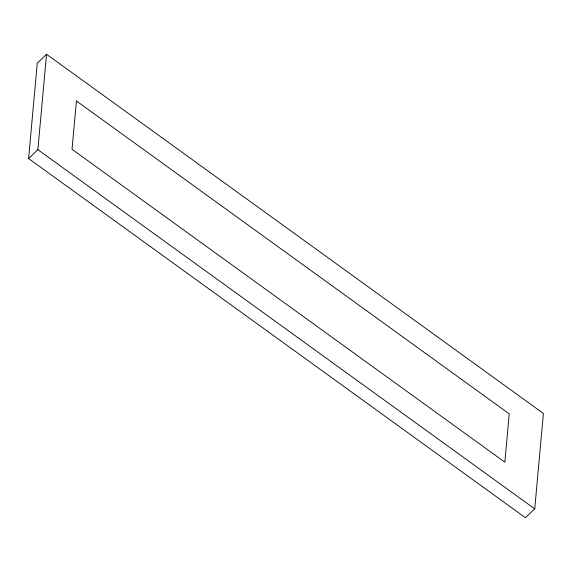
<?xml version="1.0" encoding="UTF-8"?>
<svg xmlns="http://www.w3.org/2000/svg" width="572" height="572" viewBox="0 0 572 572"><rect width="100%" height="100%" fill="white"/><g stroke="black" fill="none" stroke-linecap="round" stroke-linejoin="round"><path stroke-width="0.86" d="M28.6 158.544L37.28 63.142L46.546 54.269L543.4 413.456L534.72 508.858L525.453 517.731L28.6 158.544L37.866 149.678L46.546 54.269M37.866 149.678L534.72 508.858M76.419 100.965L72.022 149.278L504.84 462.169L509.237 413.856L76.419 100.965"/></g></svg>
